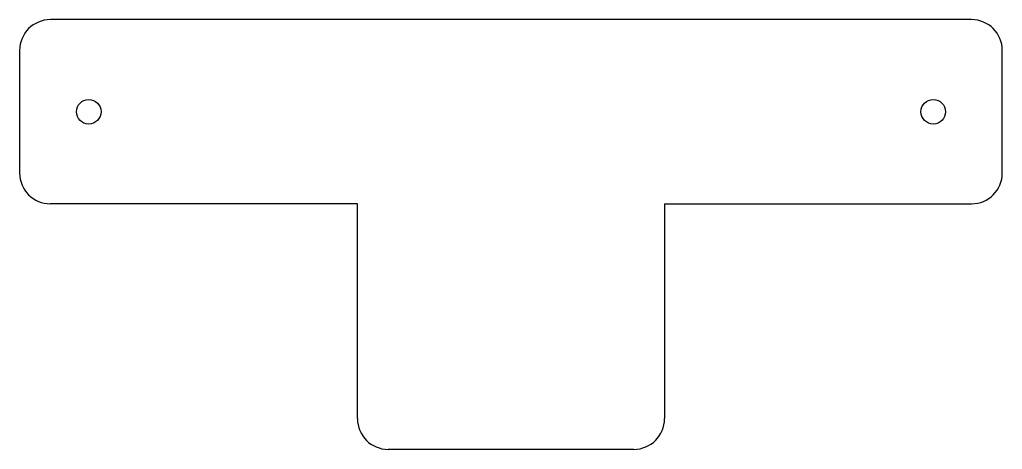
# Model space of a CAD drawing. Header units: inches. Extents: x 28 to 188, y 36 to 106.
import ezdxf

# ---------------------------------------------------------------- set-up
doc = ezdxf.new("R2010")
doc.units = ezdxf.units.IN
doc.header["$MEASUREMENT"] = 0

msp = doc.modelspace()

# ---------------------------------------------------------------- linework, layer by layer
for p, q in [((183.42, 105.94), (33.42, 105.94)), ((28.42, 100.94), (28.42, 80.94)), ((188.42, 80.94), (188.42, 100.94)), ((83.42, 75.94), (33.42, 75.94)), ((83.42, 40.94), (83.42, 75.94)), ((133.42, 75.94), (133.42, 40.94)), ((133.42, 75.94), (183.42, 75.94)), ((128.42, 35.94), (88.42, 35.94))]:
    msp.add_line(p, q)
for centre in [(39.67, 90.94), (177.17, 90.94)]:
    msp.add_circle(centre, 2)
for centre, start, end in [((33.42, 100.94), 90, 180), ((183.42, 100.94), 0, 90), ((33.42, 80.94), 180, 270), ((183.42, 80.94), 270, 0), ((88.42, 40.94), 180, 270), ((128.42, 40.94), 270, 0)]:
    msp.add_arc(centre, 5, start, end)

doc.saveas('drawing.dxf')
